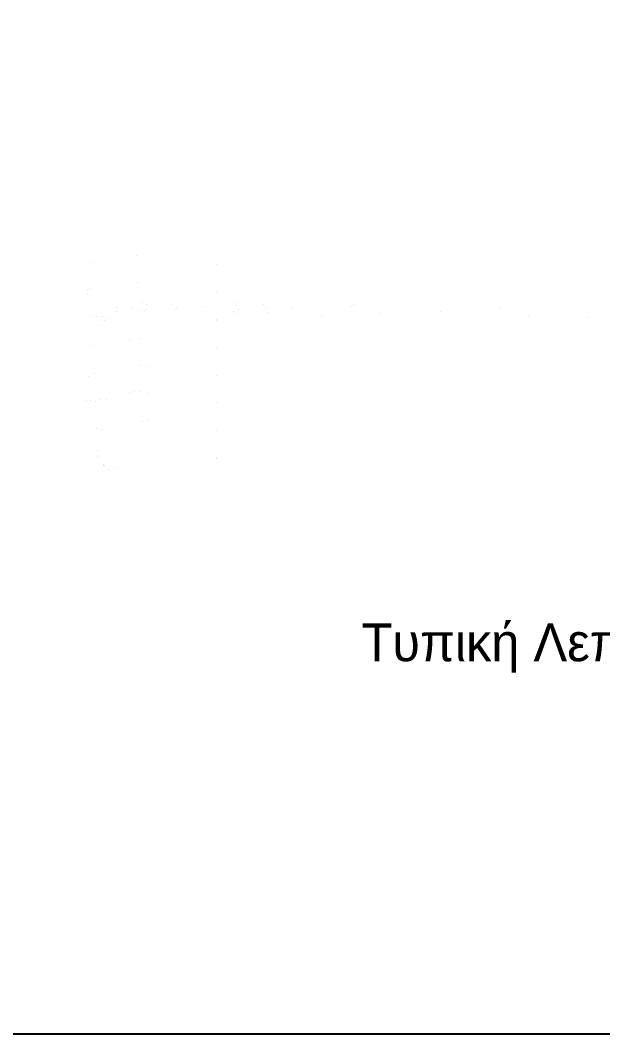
# Model space of a CAD drawing. Header units: millimetres. Extents: x -2171 to 1563, y -1758 to -1505.
# Drawn here: x 1264.14 to 1269.06, y -1605.38 to -1596.81 of the extents above; entities that cross this region are included whole.
import ezdxf

# ---------------------------------------------------------------- set-up
doc = ezdxf.new("R2010")
doc.units = ezdxf.units.MM
for name, color, linetype in [('-S-TOMES', 7, 'Continuous'), ('-S_SIDERA', 30, 'Continuous'), ('BLUE', 5, 'Continuous')]:
    doc.layers.add(name, color=color, linetype=linetype)
doc.layers.add('Tablet', color=7, linetype='Continuous', true_color=0x0180ff)
doc.styles.add('GR-SIMPL', font='GR-SIMPL.shx', dxfattribs={"width": 0.8})

msp = doc.modelspace()

# ---------------------------------------------------------------- linework, layer by layer
at = {"layer": '-S-TOMES'}
for points in [[(1264.6686, -1600.7783, 0.00005, 0.00005, 0), (1264.6686, -1598.645, 0.00005, 0.00005, 0)], [(1265.8353, -1599.1117, 0.00005, 0.00005, 0), (1265.8353, -1598.645, 0.00005, 0.00005, 0)], [(1271.1936, -1599.1117, 0.00005, 0.00005, 0), (1265.8353, -1599.1117, 0.00005, 0.00005, 0)], [(1270.0269, -1600.7783, 0.00005, 0.00005, 0), (1264.6686, -1600.7783, 0.00005, 0.00005, 0)]]:
    msp.add_lwpolyline(points, format="xyseb", dxfattribs=at)
at = {"layer": '-S_SIDERA'}
for points in [[(1264.7186, -1600.695, 0.00005, 0.00005, 0), (1264.7186, -1596.8117, 0.00005, 0.00005, 0)], [(1264.7186, -1596.8117, 0.00005, 0.00005, 0), (1264.7519, -1596.8117, 0.00005, 0.00005, 0), (1264.7519, -1600.695, 0.00005, 0.00005, 0)], [(1266.3353, -1598.645, 0.00005, 0.00005, 0), (1264.3519, -1598.645, 0.00005, 0.00005, 0)], [(1265.4369, -1598.82, 0.00005, 0.00005, 0), (1265.0769, -1598.82, 0.00005, 0.00005, 0), (1265.074, -1598.8197, 0.00005, 0.00005, 0), (1265.0712, -1598.819, 0.00005, 0.00005, 0), (1265.0686, -1598.8178, 0.00005, 0.00005, 0), (1265.0662, -1598.8161, 0.00005, 0.00005, 0), (1265.0642, -1598.814, 0.00005, 0.00005, 0), (1265.0625, -1598.8117, 0.00005, 0.00005, 0), (1265.0613, -1598.809, 0.00005, 0.00005, 0), (1265.0605, -1598.8062, 0.00005, 0.00005, 0), (1265.0603, -1598.8033, 0.00005, 0.00005, 0), (1265.0603, -1598.795, 0.00005, 0.00005, 0), (1265.0605, -1598.7921, 0.00005, 0.00005, 0), (1265.0613, -1598.7893, 0.00005, 0.00005, 0), (1265.0625, -1598.7867, 0.00005, 0.00005, 0), (1265.0642, -1598.7843, 0.00005, 0.00005, 0), (1265.0662, -1598.7822, 0.00005, 0.00005, 0), (1265.0686, -1598.7806, 0.00005, 0.00005, 0), (1265.0712, -1598.7793, 0.00005, 0.00005, 0), (1265.074, -1598.7786, 0.00005, 0.00005, 0), (1265.0769, -1598.7783, 0.00005, 0.00005, 0), (1265.2269, -1598.7867, 0.00005, 0.00005, 0), (1265.2269, -1598.8033, 0.00005, 0.00005, 0), (1265.0919, -1598.795, 0.00005, 0.00005, 0)], [(1265.7953, -1598.8867, 0.00005, 0.00005, 0), (1264.7186, -1598.8867, 0.00005, 0.00005, 0), (1264.7157, -1598.8864, 0.00005, 0.00005, 0), (1264.7129, -1598.8857, 0.00005, 0.00005, 0), (1264.7103, -1598.8844, 0.00005, 0.00005, 0), (1264.7079, -1598.8828, 0.00005, 0.00005, 0), (1264.7058, -1598.8807, 0.00005, 0.00005, 0), (1264.7042, -1598.8783, 0.00005, 0.00005, 0), (1264.7029, -1598.8757, 0.00005, 0.00005, 0), (1264.7022, -1598.8729, 0.00005, 0.00005, 0), (1264.7019, -1598.87, 0.00005, 0.00005, 0), (1264.7019, -1598.8617, 0.00005, 0.00005, 0), (1264.7022, -1598.8588, 0.00005, 0.00005, 0), (1264.7029, -1598.856, 0.00005, 0.00005, 0), (1264.7042, -1598.8533, 0.00005, 0.00005, 0), (1264.7058, -1598.8509, 0.00005, 0.00005, 0), (1264.7079, -1598.8489, 0.00005, 0.00005, 0), (1264.7103, -1598.8472, 0.00005, 0.00005, 0), (1264.7129, -1598.846, 0.00005, 0.00005, 0), (1264.7157, -1598.8452, 0.00005, 0.00005, 0), (1264.7186, -1598.845, 0.00005, 0.00005, 0), (1264.8686, -1598.8533, 0.00005, 0.00005, 0), (1264.8686, -1598.87, 0.00005, 0.00005, 0), (1264.7336, -1598.8617, 0.00005, 0.00005, 0)], [(1264.7169, -1598.87, 0.00005, 0.00005, 0), (1265.7953, -1598.87, 0.00005, 0.00005, 0)], [(1265.0753, -1598.8033, 0.00005, 0.00005, 0), (1265.4369, -1598.8033, 0.00005, 0.00005, 0)], [(1265.4436, -1598.81, 0.00005, 0.00005, 0), (1265.4436, -1598.8133, 0.00005, 0.00005, 0)], [(1265.4369, -1599.0533, 0.00005, 0.00005, 0), (1265.0769, -1599.0533, 0.00005, 0.00005, 0), (1265.074, -1599.0531, 0.00005, 0.00005, 0), (1265.0712, -1599.0523, 0.00005, 0.00005, 0), (1265.0686, -1599.0511, 0.00005, 0.00005, 0), (1265.0662, -1599.0494, 0.00005, 0.00005, 0), (1265.0642, -1599.0474, 0.00005, 0.00005, 0), (1265.0625, -1599.045, 0.00005, 0.00005, 0), (1265.0613, -1599.0424, 0.00005, 0.00005, 0), (1265.0605, -1599.0396, 0.00005, 0.00005, 0), (1265.0603, -1599.0367, 0.00005, 0.00005, 0), (1265.0603, -1599.0283, 0.00005, 0.00005, 0), (1265.0605, -1599.0254, 0.00005, 0.00005, 0), (1265.0613, -1599.0226, 0.00005, 0.00005, 0), (1265.0625, -1599.02, 0.00005, 0.00005, 0), (1265.0642, -1599.0176, 0.00005, 0.00005, 0), (1265.0662, -1599.0156, 0.00005, 0.00005, 0), (1265.0686, -1599.0139, 0.00005, 0.00005, 0), (1265.0712, -1599.0127, 0.00005, 0.00005, 0), (1265.074, -1599.0119, 0.00005, 0.00005, 0), (1265.0769, -1599.0117, 0.00005, 0.00005, 0), (1265.2269, -1599.02, 0.00005, 0.00005, 0), (1265.2269, -1599.0367, 0.00005, 0.00005, 0), (1265.0919, -1599.0283, 0.00005, 0.00005, 0)], [(1265.0753, -1599.0367, 0.00005, 0.00005, 0), (1265.4369, -1599.0367, 0.00005, 0.00005, 0)], [(1265.4436, -1599.0433, 0.00005, 0.00005, 0), (1265.4436, -1599.0467, 0.00005, 0.00005, 0)], [(1265.7953, -1599.12, 0.00005, 0.00005, 0), (1264.7186, -1599.12, 0.00005, 0.00005, 0), (1264.7157, -1599.1197, 0.00005, 0.00005, 0), (1264.7129, -1599.119, 0.00005, 0.00005, 0), (1264.7103, -1599.1178, 0.00005, 0.00005, 0), (1264.7079, -1599.1161, 0.00005, 0.00005, 0), (1264.7058, -1599.114, 0.00005, 0.00005, 0), (1264.7042, -1599.1117, 0.00005, 0.00005, 0), (1264.7029, -1599.109, 0.00005, 0.00005, 0), (1264.7022, -1599.1062, 0.00005, 0.00005, 0), (1264.7019, -1599.1033, 0.00005, 0.00005, 0), (1264.7019, -1599.095, 0.00005, 0.00005, 0), (1264.7022, -1599.0921, 0.00005, 0.00005, 0), (1264.7029, -1599.0893, 0.00005, 0.00005, 0), (1264.7042, -1599.0867, 0.00005, 0.00005, 0), (1264.7058, -1599.0843, 0.00005, 0.00005, 0), (1264.7079, -1599.0822, 0.00005, 0.00005, 0), (1264.7103, -1599.0806, 0.00005, 0.00005, 0), (1264.7129, -1599.0793, 0.00005, 0.00005, 0), (1264.7157, -1599.0786, 0.00005, 0.00005, 0), (1264.7186, -1599.0783, 0.00005, 0.00005, 0), (1264.8686, -1599.0867, 0.00005, 0.00005, 0), (1264.8686, -1599.1033, 0.00005, 0.00005, 0), (1264.7336, -1599.095, 0.00005, 0.00005, 0)], [(1264.7169, -1599.1033, 0.00005, 0.00005, 0), (1265.7953, -1599.1033, 0.00005, 0.00005, 0)], [(1265.1686, -1600.6883, 0.00005, 0.00005, 0), (1265.1686, -1599.2117, 0.00005, 0.00005, 0), (1265.1689, -1599.2088, 0.00005, 0.00005, 0), (1265.1696, -1599.206, 0.00005, 0.00005, 0), (1265.1708, -1599.2033, 0.00005, 0.00005, 0), (1265.1725, -1599.2009, 0.00005, 0.00005, 0), (1265.1746, -1599.1989, 0.00005, 0.00005, 0), (1265.1769, -1599.1972, 0.00005, 0.00005, 0), (1265.1796, -1599.196, 0.00005, 0.00005, 0), (1265.1824, -1599.1952, 0.00005, 0.00005, 0), (1265.1853, -1599.195, 0.00005, 0.00005, 0), (1265.1936, -1599.195, 0.00005, 0.00005, 0), (1265.1965, -1599.1952, 0.00005, 0.00005, 0), (1265.1993, -1599.196, 0.00005, 0.00005, 0), (1265.2019, -1599.1972, 0.00005, 0.00005, 0), (1265.2043, -1599.1989, 0.00005, 0.00005, 0), (1265.2064, -1599.2009, 0.00005, 0.00005, 0), (1265.208, -1599.2033, 0.00005, 0.00005, 0), (1265.2093, -1599.206, 0.00005, 0.00005, 0), (1265.21, -1599.2088, 0.00005, 0.00005, 0), (1265.2103, -1599.2117, 0.00005, 0.00005, 0), (1265.2019, -1599.3283, 0.00005, 0.00005, 0), (1265.1853, -1599.3283, 0.00005, 0.00005, 0), (1265.1936, -1599.2267, 0.00005, 0.00005, 0)], [(1265.1853, -1599.21, 0.00005, 0.00005, 0), (1265.1853, -1600.6883, 0.00005, 0.00005, 0)], [(1265.4186, -1600.6883, 0.00005, 0.00005, 0), (1265.4186, -1599.2117, 0.00005, 0.00005, 0), (1265.4189, -1599.2088, 0.00005, 0.00005, 0), (1265.4196, -1599.206, 0.00005, 0.00005, 0), (1265.4208, -1599.2033, 0.00005, 0.00005, 0), (1265.4225, -1599.2009, 0.00005, 0.00005, 0), (1265.4246, -1599.1989, 0.00005, 0.00005, 0), (1265.4269, -1599.1972, 0.00005, 0.00005, 0), (1265.4296, -1599.196, 0.00005, 0.00005, 0), (1265.4324, -1599.1952, 0.00005, 0.00005, 0), (1265.4353, -1599.195, 0.00005, 0.00005, 0), (1265.4436, -1599.195, 0.00005, 0.00005, 0), (1265.4465, -1599.1952, 0.00005, 0.00005, 0), (1265.4493, -1599.196, 0.00005, 0.00005, 0), (1265.4519, -1599.1972, 0.00005, 0.00005, 0), (1265.4543, -1599.1989, 0.00005, 0.00005, 0), (1265.4564, -1599.2009, 0.00005, 0.00005, 0), (1265.458, -1599.2033, 0.00005, 0.00005, 0), (1265.4593, -1599.206, 0.00005, 0.00005, 0), (1265.46, -1599.2088, 0.00005, 0.00005, 0), (1265.4603, -1599.2117, 0.00005, 0.00005, 0), (1265.4519, -1599.3283, 0.00005, 0.00005, 0), (1265.4353, -1599.3283, 0.00005, 0.00005, 0), (1265.4436, -1599.2267, 0.00005, 0.00005, 0)], [(1265.4353, -1599.21, 0.00005, 0.00005, 0), (1265.4353, -1600.6883, 0.00005, 0.00005, 0)], [(1265.6686, -1600.6883, 0.00005, 0.00005, 0), (1265.6686, -1599.2117, 0.00005, 0.00005, 0), (1265.6689, -1599.2088, 0.00005, 0.00005, 0), (1265.6696, -1599.206, 0.00005, 0.00005, 0), (1265.6708, -1599.2033, 0.00005, 0.00005, 0), (1265.6725, -1599.2009, 0.00005, 0.00005, 0), (1265.6746, -1599.1989, 0.00005, 0.00005, 0), (1265.6769, -1599.1972, 0.00005, 0.00005, 0), (1265.6796, -1599.196, 0.00005, 0.00005, 0), (1265.6824, -1599.1952, 0.00005, 0.00005, 0), (1265.6853, -1599.195, 0.00005, 0.00005, 0), (1265.6936, -1599.195, 0.00005, 0.00005, 0), (1265.6965, -1599.1952, 0.00005, 0.00005, 0), (1265.6993, -1599.196, 0.00005, 0.00005, 0), (1265.7019, -1599.1972, 0.00005, 0.00005, 0), (1265.7043, -1599.1989, 0.00005, 0.00005, 0), (1265.7064, -1599.2009, 0.00005, 0.00005, 0), (1265.708, -1599.2033, 0.00005, 0.00005, 0), (1265.7093, -1599.206, 0.00005, 0.00005, 0), (1265.71, -1599.2088, 0.00005, 0.00005, 0), (1265.7103, -1599.2117, 0.00005, 0.00005, 0), (1265.7019, -1599.3283, 0.00005, 0.00005, 0), (1265.6853, -1599.3283, 0.00005, 0.00005, 0), (1265.6936, -1599.2267, 0.00005, 0.00005, 0)], [(1265.6853, -1599.21, 0.00005, 0.00005, 0), (1265.6853, -1600.6883, 0.00005, 0.00005, 0)], [(1265.9186, -1600.6883, 0.00005, 0.00005, 0), (1265.9186, -1599.2117, 0.00005, 0.00005, 0), (1265.9189, -1599.2088, 0.00005, 0.00005, 0), (1265.9196, -1599.206, 0.00005, 0.00005, 0), (1265.9208, -1599.2033, 0.00005, 0.00005, 0), (1265.9225, -1599.2009, 0.00005, 0.00005, 0), (1265.9246, -1599.1989, 0.00005, 0.00005, 0), (1265.9269, -1599.1972, 0.00005, 0.00005, 0), (1265.9296, -1599.196, 0.00005, 0.00005, 0), (1265.9324, -1599.1952, 0.00005, 0.00005, 0), (1265.9353, -1599.195, 0.00005, 0.00005, 0), (1265.9436, -1599.195, 0.00005, 0.00005, 0), (1265.9465, -1599.1952, 0.00005, 0.00005, 0), (1265.9493, -1599.196, 0.00005, 0.00005, 0), (1265.9519, -1599.1972, 0.00005, 0.00005, 0), (1265.9543, -1599.1989, 0.00005, 0.00005, 0), (1265.9564, -1599.2009, 0.00005, 0.00005, 0), (1265.958, -1599.2033, 0.00005, 0.00005, 0), (1265.9593, -1599.206, 0.00005, 0.00005, 0), (1265.96, -1599.2088, 0.00005, 0.00005, 0), (1265.9603, -1599.2117, 0.00005, 0.00005, 0), (1265.9519, -1599.3283, 0.00005, 0.00005, 0), (1265.9353, -1599.3283, 0.00005, 0.00005, 0), (1265.9436, -1599.2267, 0.00005, 0.00005, 0)], [(1265.9353, -1599.21, 0.00005, 0.00005, 0), (1265.9353, -1600.6883, 0.00005, 0.00005, 0)], [(1265.9436, -1600.6883, 0.00005, 0.00005, 0), (1265.9436, -1599.2117, 0.00005, 0.00005, 0), (1265.9439, -1599.2088, 0.00005, 0.00005, 0), (1265.9446, -1599.206, 0.00005, 0.00005, 0), (1265.9458, -1599.2033, 0.00005, 0.00005, 0), (1265.9475, -1599.2009, 0.00005, 0.00005, 0), (1265.9496, -1599.1989, 0.00005, 0.00005, 0), (1265.9519, -1599.1972, 0.00005, 0.00005, 0), (1265.9546, -1599.196, 0.00005, 0.00005, 0), (1265.9574, -1599.1952, 0.00005, 0.00005, 0), (1265.9603, -1599.195, 0.00005, 0.00005, 0), (1265.9686, -1599.195, 0.00005, 0.00005, 0), (1265.9715, -1599.1952, 0.00005, 0.00005, 0), (1265.9743, -1599.196, 0.00005, 0.00005, 0), (1265.9769, -1599.1972, 0.00005, 0.00005, 0), (1265.9793, -1599.1989, 0.00005, 0.00005, 0), (1265.9814, -1599.2009, 0.00005, 0.00005, 0), (1265.983, -1599.2033, 0.00005, 0.00005, 0), (1265.9843, -1599.206, 0.00005, 0.00005, 0), (1265.985, -1599.2088, 0.00005, 0.00005, 0), (1265.9853, -1599.2117, 0.00005, 0.00005, 0), (1265.9769, -1599.3283, 0.00005, 0.00005, 0), (1265.9603, -1599.3283, 0.00005, 0.00005, 0), (1265.9686, -1599.2267, 0.00005, 0.00005, 0)], [(1265.9603, -1599.21, 0.00005, 0.00005, 0), (1265.9603, -1600.6883, 0.00005, 0.00005, 0)], [(1266.1686, -1600.6883, 0.00005, 0.00005, 0), (1266.1686, -1599.2117, 0.00005, 0.00005, 0), (1266.1689, -1599.2088, 0.00005, 0.00005, 0), (1266.1696, -1599.206, 0.00005, 0.00005, 0), (1266.1708, -1599.2033, 0.00005, 0.00005, 0), (1266.1725, -1599.2009, 0.00005, 0.00005, 0), (1266.1746, -1599.1989, 0.00005, 0.00005, 0), (1266.1769, -1599.1972, 0.00005, 0.00005, 0), (1266.1796, -1599.196, 0.00005, 0.00005, 0), (1266.1824, -1599.1952, 0.00005, 0.00005, 0), (1266.1853, -1599.195, 0.00005, 0.00005, 0), (1266.1936, -1599.195, 0.00005, 0.00005, 0), (1266.1965, -1599.1952, 0.00005, 0.00005, 0), (1266.1993, -1599.196, 0.00005, 0.00005, 0), (1266.2019, -1599.1972, 0.00005, 0.00005, 0), (1266.2043, -1599.1989, 0.00005, 0.00005, 0), (1266.2064, -1599.2009, 0.00005, 0.00005, 0), (1266.208, -1599.2033, 0.00005, 0.00005, 0), (1266.2093, -1599.206, 0.00005, 0.00005, 0), (1266.21, -1599.2088, 0.00005, 0.00005, 0), (1266.2103, -1599.2117, 0.00005, 0.00005, 0), (1266.2019, -1599.3283, 0.00005, 0.00005, 0), (1266.1853, -1599.3283, 0.00005, 0.00005, 0), (1266.1936, -1599.2267, 0.00005, 0.00005, 0)], [(1266.1853, -1599.21, 0.00005, 0.00005, 0), (1266.1853, -1600.6883, 0.00005, 0.00005, 0)], [(1266.1936, -1600.6883, 0.00005, 0.00005, 0), (1266.1936, -1599.2117, 0.00005, 0.00005, 0), (1266.1939, -1599.2088, 0.00005, 0.00005, 0), (1266.1946, -1599.206, 0.00005, 0.00005, 0), (1266.1958, -1599.2033, 0.00005, 0.00005, 0), (1266.1975, -1599.2009, 0.00005, 0.00005, 0), (1266.1996, -1599.1989, 0.00005, 0.00005, 0), (1266.2019, -1599.1972, 0.00005, 0.00005, 0), (1266.2046, -1599.196, 0.00005, 0.00005, 0), (1266.2074, -1599.1952, 0.00005, 0.00005, 0), (1266.2103, -1599.195, 0.00005, 0.00005, 0), (1266.2186, -1599.195, 0.00005, 0.00005, 0), (1266.2215, -1599.1952, 0.00005, 0.00005, 0), (1266.2243, -1599.196, 0.00005, 0.00005, 0), (1266.2269, -1599.1972, 0.00005, 0.00005, 0), (1266.2293, -1599.1989, 0.00005, 0.00005, 0), (1266.2314, -1599.2009, 0.00005, 0.00005, 0), (1266.233, -1599.2033, 0.00005, 0.00005, 0), (1266.2343, -1599.206, 0.00005, 0.00005, 0), (1266.235, -1599.2088, 0.00005, 0.00005, 0), (1266.2353, -1599.2117, 0.00005, 0.00005, 0), (1266.2269, -1599.3283, 0.00005, 0.00005, 0), (1266.2103, -1599.3283, 0.00005, 0.00005, 0), (1266.2186, -1599.2267, 0.00005, 0.00005, 0)], [(1266.2103, -1599.21, 0.00005, 0.00005, 0), (1266.2103, -1600.6883, 0.00005, 0.00005, 0)], [(1266.4186, -1600.6883, 0.00005, 0.00005, 0), (1266.4186, -1599.2117, 0.00005, 0.00005, 0), (1266.4189, -1599.2088, 0.00005, 0.00005, 0), (1266.4196, -1599.206, 0.00005, 0.00005, 0), (1266.4208, -1599.2033, 0.00005, 0.00005, 0), (1266.4225, -1599.2009, 0.00005, 0.00005, 0), (1266.4246, -1599.1989, 0.00005, 0.00005, 0), (1266.4269, -1599.1972, 0.00005, 0.00005, 0), (1266.4296, -1599.196, 0.00005, 0.00005, 0), (1266.4324, -1599.1952, 0.00005, 0.00005, 0), (1266.4353, -1599.195, 0.00005, 0.00005, 0), (1266.4436, -1599.195, 0.00005, 0.00005, 0), (1266.4465, -1599.1952, 0.00005, 0.00005, 0), (1266.4493, -1599.196, 0.00005, 0.00005, 0), (1266.4519, -1599.1972, 0.00005, 0.00005, 0), (1266.4543, -1599.1989, 0.00005, 0.00005, 0), (1266.4564, -1599.2009, 0.00005, 0.00005, 0), (1266.458, -1599.2033, 0.00005, 0.00005, 0), (1266.4593, -1599.206, 0.00005, 0.00005, 0), (1266.46, -1599.2088, 0.00005, 0.00005, 0), (1266.4603, -1599.2117, 0.00005, 0.00005, 0), (1266.4519, -1599.3283, 0.00005, 0.00005, 0), (1266.4353, -1599.3283, 0.00005, 0.00005, 0), (1266.4436, -1599.2267, 0.00005, 0.00005, 0)], [(1266.4353, -1599.21, 0.00005, 0.00005, 0), (1266.4353, -1600.6883, 0.00005, 0.00005, 0)], [(1266.6686, -1600.6883, 0.00005, 0.00005, 0), (1266.6686, -1599.2117, 0.00005, 0.00005, 0), (1266.6689, -1599.2088, 0.00005, 0.00005, 0), (1266.6696, -1599.206, 0.00005, 0.00005, 0), (1266.6708, -1599.2033, 0.00005, 0.00005, 0), (1266.6725, -1599.2009, 0.00005, 0.00005, 0), (1266.6746, -1599.1989, 0.00005, 0.00005, 0), (1266.6769, -1599.1972, 0.00005, 0.00005, 0), (1266.6796, -1599.196, 0.00005, 0.00005, 0), (1266.6824, -1599.1952, 0.00005, 0.00005, 0), (1266.6853, -1599.195, 0.00005, 0.00005, 0), (1266.6936, -1599.195, 0.00005, 0.00005, 0), (1266.6965, -1599.1952, 0.00005, 0.00005, 0), (1266.6993, -1599.196, 0.00005, 0.00005, 0), (1266.7019, -1599.1972, 0.00005, 0.00005, 0), (1266.7043, -1599.1989, 0.00005, 0.00005, 0), (1266.7064, -1599.2009, 0.00005, 0.00005, 0), (1266.708, -1599.2033, 0.00005, 0.00005, 0), (1266.7093, -1599.206, 0.00005, 0.00005, 0), (1266.71, -1599.2088, 0.00005, 0.00005, 0), (1266.7103, -1599.2117, 0.00005, 0.00005, 0), (1266.7019, -1599.3283, 0.00005, 0.00005, 0), (1266.6853, -1599.3283, 0.00005, 0.00005, 0), (1266.6936, -1599.2267, 0.00005, 0.00005, 0)], [(1266.6853, -1599.21, 0.00005, 0.00005, 0), (1266.6853, -1600.6883, 0.00005, 0.00005, 0)], [(1266.9186, -1600.6883, 0.00005, 0.00005, 0), (1266.9186, -1599.2117, 0.00005, 0.00005, 0), (1266.9189, -1599.2088, 0.00005, 0.00005, 0), (1266.9196, -1599.206, 0.00005, 0.00005, 0), (1266.9208, -1599.2033, 0.00005, 0.00005, 0), (1266.9225, -1599.2009, 0.00005, 0.00005, 0), (1266.9246, -1599.1989, 0.00005, 0.00005, 0), (1266.9269, -1599.1972, 0.00005, 0.00005, 0), (1266.9296, -1599.196, 0.00005, 0.00005, 0), (1266.9324, -1599.1952, 0.00005, 0.00005, 0), (1266.9353, -1599.195, 0.00005, 0.00005, 0), (1266.9436, -1599.195, 0.00005, 0.00005, 0), (1266.9465, -1599.1952, 0.00005, 0.00005, 0), (1266.9493, -1599.196, 0.00005, 0.00005, 0), (1266.9519, -1599.1972, 0.00005, 0.00005, 0), (1266.9543, -1599.1989, 0.00005, 0.00005, 0), (1266.9564, -1599.2009, 0.00005, 0.00005, 0), (1266.958, -1599.2033, 0.00005, 0.00005, 0), (1266.9593, -1599.206, 0.00005, 0.00005, 0), (1266.96, -1599.2088, 0.00005, 0.00005, 0), (1266.9603, -1599.2117, 0.00005, 0.00005, 0), (1266.9519, -1599.3283, 0.00005, 0.00005, 0), (1266.9353, -1599.3283, 0.00005, 0.00005, 0), (1266.9436, -1599.2267, 0.00005, 0.00005, 0)], [(1266.9353, -1599.21, 0.00005, 0.00005, 0), (1266.9353, -1600.6883, 0.00005, 0.00005, 0)], [(1267.1686, -1600.6883, 0.00005, 0.00005, 0), (1267.1686, -1599.2117, 0.00005, 0.00005, 0), (1267.1689, -1599.2088, 0.00005, 0.00005, 0), (1267.1696, -1599.206, 0.00005, 0.00005, 0), (1267.1708, -1599.2033, 0.00005, 0.00005, 0), (1267.1725, -1599.2009, 0.00005, 0.00005, 0), (1267.1746, -1599.1989, 0.00005, 0.00005, 0), (1267.1769, -1599.1972, 0.00005, 0.00005, 0), (1267.1796, -1599.196, 0.00005, 0.00005, 0), (1267.1824, -1599.1952, 0.00005, 0.00005, 0), (1267.1853, -1599.195, 0.00005, 0.00005, 0), (1267.1936, -1599.195, 0.00005, 0.00005, 0), (1267.1965, -1599.1952, 0.00005, 0.00005, 0), (1267.1993, -1599.196, 0.00005, 0.00005, 0), (1267.2019, -1599.1972, 0.00005, 0.00005, 0), (1267.2043, -1599.1989, 0.00005, 0.00005, 0), (1267.2064, -1599.2009, 0.00005, 0.00005, 0), (1267.208, -1599.2033, 0.00005, 0.00005, 0), (1267.2093, -1599.206, 0.00005, 0.00005, 0), (1267.21, -1599.2088, 0.00005, 0.00005, 0), (1267.2103, -1599.2117, 0.00005, 0.00005, 0), (1267.2019, -1599.3283, 0.00005, 0.00005, 0), (1267.1853, -1599.3283, 0.00005, 0.00005, 0), (1267.1936, -1599.2267, 0.00005, 0.00005, 0)], [(1267.1853, -1599.21, 0.00005, 0.00005, 0), (1267.1853, -1600.6883, 0.00005, 0.00005, 0)], [(1267.4186, -1600.6883, 0.00005, 0.00005, 0), (1267.4186, -1599.2117, 0.00005, 0.00005, 0), (1267.4189, -1599.2088, 0.00005, 0.00005, 0), (1267.4196, -1599.206, 0.00005, 0.00005, 0), (1267.4208, -1599.2033, 0.00005, 0.00005, 0), (1267.4225, -1599.2009, 0.00005, 0.00005, 0), (1267.4246, -1599.1989, 0.00005, 0.00005, 0), (1267.4269, -1599.1972, 0.00005, 0.00005, 0), (1267.4296, -1599.196, 0.00005, 0.00005, 0), (1267.4324, -1599.1952, 0.00005, 0.00005, 0), (1267.4353, -1599.195, 0.00005, 0.00005, 0), (1267.4436, -1599.195, 0.00005, 0.00005, 0), (1267.4465, -1599.1952, 0.00005, 0.00005, 0), (1267.4493, -1599.196, 0.00005, 0.00005, 0), (1267.4519, -1599.1972, 0.00005, 0.00005, 0), (1267.4543, -1599.1989, 0.00005, 0.00005, 0), (1267.4564, -1599.2009, 0.00005, 0.00005, 0), (1267.458, -1599.2033, 0.00005, 0.00005, 0), (1267.4593, -1599.206, 0.00005, 0.00005, 0), (1267.46, -1599.2088, 0.00005, 0.00005, 0), (1267.4603, -1599.2117, 0.00005, 0.00005, 0), (1267.4519, -1599.3283, 0.00005, 0.00005, 0), (1267.4353, -1599.3283, 0.00005, 0.00005, 0), (1267.4436, -1599.2267, 0.00005, 0.00005, 0)], [(1267.4353, -1599.21, 0.00005, 0.00005, 0), (1267.4353, -1600.6883, 0.00005, 0.00005, 0)], [(1267.6686, -1600.6883, 0.00005, 0.00005, 0), (1267.6686, -1599.2117, 0.00005, 0.00005, 0), (1267.6689, -1599.2088, 0.00005, 0.00005, 0), (1267.6696, -1599.206, 0.00005, 0.00005, 0), (1267.6708, -1599.2033, 0.00005, 0.00005, 0), (1267.6725, -1599.2009, 0.00005, 0.00005, 0), (1267.6746, -1599.1989, 0.00005, 0.00005, 0), (1267.6769, -1599.1972, 0.00005, 0.00005, 0), (1267.6796, -1599.196, 0.00005, 0.00005, 0), (1267.6824, -1599.1952, 0.00005, 0.00005, 0), (1267.6853, -1599.195, 0.00005, 0.00005, 0), (1267.6936, -1599.195, 0.00005, 0.00005, 0), (1267.6965, -1599.1952, 0.00005, 0.00005, 0), (1267.6993, -1599.196, 0.00005, 0.00005, 0), (1267.7019, -1599.1972, 0.00005, 0.00005, 0), (1267.7043, -1599.1989, 0.00005, 0.00005, 0), (1267.7064, -1599.2009, 0.00005, 0.00005, 0), (1267.708, -1599.2033, 0.00005, 0.00005, 0), (1267.7093, -1599.206, 0.00005, 0.00005, 0), (1267.71, -1599.2088, 0.00005, 0.00005, 0), (1267.7103, -1599.2117, 0.00005, 0.00005, 0), (1267.7019, -1599.3283, 0.00005, 0.00005, 0), (1267.6853, -1599.3283, 0.00005, 0.00005, 0), (1267.6936, -1599.2267, 0.00005, 0.00005, 0)], [(1267.6853, -1599.21, 0.00005, 0.00005, 0), (1267.6853, -1600.6883, 0.00005, 0.00005, 0)], [(1267.9186, -1600.6883, 0.00005, 0.00005, 0), (1267.9186, -1599.2117, 0.00005, 0.00005, 0), (1267.9189, -1599.2088, 0.00005, 0.00005, 0), (1267.9196, -1599.206, 0.00005, 0.00005, 0), (1267.9208, -1599.2033, 0.00005, 0.00005, 0), (1267.9225, -1599.2009, 0.00005, 0.00005, 0), (1267.9246, -1599.1989, 0.00005, 0.00005, 0), (1267.9269, -1599.1972, 0.00005, 0.00005, 0), (1267.9296, -1599.196, 0.00005, 0.00005, 0), (1267.9324, -1599.1952, 0.00005, 0.00005, 0), (1267.9353, -1599.195, 0.00005, 0.00005, 0), (1267.9436, -1599.195, 0.00005, 0.00005, 0), (1267.9465, -1599.1952, 0.00005, 0.00005, 0), (1267.9493, -1599.196, 0.00005, 0.00005, 0), (1267.9519, -1599.1972, 0.00005, 0.00005, 0), (1267.9543, -1599.1989, 0.00005, 0.00005, 0), (1267.9564, -1599.2009, 0.00005, 0.00005, 0), (1267.958, -1599.2033, 0.00005, 0.00005, 0), (1267.9593, -1599.206, 0.00005, 0.00005, 0), (1267.96, -1599.2088, 0.00005, 0.00005, 0), (1267.9603, -1599.2117, 0.00005, 0.00005, 0), (1267.9519, -1599.3283, 0.00005, 0.00005, 0), (1267.9353, -1599.3283, 0.00005, 0.00005, 0), (1267.9436, -1599.2267, 0.00005, 0.00005, 0)], [(1267.9353, -1599.21, 0.00005, 0.00005, 0), (1267.9353, -1600.6883, 0.00005, 0.00005, 0)], [(1268.1686, -1600.6883, 0.00005, 0.00005, 0), (1268.1686, -1599.2117, 0.00005, 0.00005, 0), (1268.1689, -1599.2088, 0.00005, 0.00005, 0), (1268.1696, -1599.206, 0.00005, 0.00005, 0), (1268.1708, -1599.2033, 0.00005, 0.00005, 0), (1268.1725, -1599.2009, 0.00005, 0.00005, 0), (1268.1746, -1599.1989, 0.00005, 0.00005, 0), (1268.1769, -1599.1972, 0.00005, 0.00005, 0), (1268.1796, -1599.196, 0.00005, 0.00005, 0), (1268.1824, -1599.1952, 0.00005, 0.00005, 0), (1268.1853, -1599.195, 0.00005, 0.00005, 0), (1268.1936, -1599.195, 0.00005, 0.00005, 0), (1268.1965, -1599.1952, 0.00005, 0.00005, 0), (1268.1993, -1599.196, 0.00005, 0.00005, 0), (1268.2019, -1599.1972, 0.00005, 0.00005, 0), (1268.2043, -1599.1989, 0.00005, 0.00005, 0), (1268.2064, -1599.2009, 0.00005, 0.00005, 0), (1268.208, -1599.2033, 0.00005, 0.00005, 0), (1268.2093, -1599.206, 0.00005, 0.00005, 0), (1268.21, -1599.2088, 0.00005, 0.00005, 0), (1268.2103, -1599.2117, 0.00005, 0.00005, 0), (1268.2019, -1599.3283, 0.00005, 0.00005, 0), (1268.1853, -1599.3283, 0.00005, 0.00005, 0), (1268.1936, -1599.2267, 0.00005, 0.00005, 0)], [(1268.1853, -1599.21, 0.00005, 0.00005, 0), (1268.1853, -1600.6883, 0.00005, 0.00005, 0)], [(1268.4186, -1600.6883, 0.00005, 0.00005, 0), (1268.4186, -1599.2117, 0.00005, 0.00005, 0), (1268.4189, -1599.2088, 0.00005, 0.00005, 0), (1268.4196, -1599.206, 0.00005, 0.00005, 0), (1268.4208, -1599.2033, 0.00005, 0.00005, 0), (1268.4225, -1599.2009, 0.00005, 0.00005, 0), (1268.4246, -1599.1989, 0.00005, 0.00005, 0), (1268.4269, -1599.1972, 0.00005, 0.00005, 0), (1268.4296, -1599.196, 0.00005, 0.00005, 0), (1268.4324, -1599.1952, 0.00005, 0.00005, 0), (1268.4353, -1599.195, 0.00005, 0.00005, 0), (1268.4436, -1599.195, 0.00005, 0.00005, 0), (1268.4465, -1599.1952, 0.00005, 0.00005, 0), (1268.4493, -1599.196, 0.00005, 0.00005, 0), (1268.4519, -1599.1972, 0.00005, 0.00005, 0), (1268.4543, -1599.1989, 0.00005, 0.00005, 0), (1268.4564, -1599.2009, 0.00005, 0.00005, 0), (1268.458, -1599.2033, 0.00005, 0.00005, 0), (1268.4593, -1599.206, 0.00005, 0.00005, 0), (1268.46, -1599.2088, 0.00005, 0.00005, 0), (1268.4603, -1599.2117, 0.00005, 0.00005, 0), (1268.4519, -1599.3283, 0.00005, 0.00005, 0), (1268.4353, -1599.3283, 0.00005, 0.00005, 0), (1268.4436, -1599.2267, 0.00005, 0.00005, 0)], [(1268.4353, -1599.21, 0.00005, 0.00005, 0), (1268.4353, -1600.6883, 0.00005, 0.00005, 0)], [(1268.6686, -1600.6883, 0.00005, 0.00005, 0), (1268.6686, -1599.2117, 0.00005, 0.00005, 0), (1268.6689, -1599.2088, 0.00005, 0.00005, 0), (1268.6696, -1599.206, 0.00005, 0.00005, 0), (1268.6708, -1599.2033, 0.00005, 0.00005, 0), (1268.6725, -1599.2009, 0.00005, 0.00005, 0), (1268.6746, -1599.1989, 0.00005, 0.00005, 0), (1268.6769, -1599.1972, 0.00005, 0.00005, 0), (1268.6796, -1599.196, 0.00005, 0.00005, 0), (1268.6824, -1599.1952, 0.00005, 0.00005, 0), (1268.6853, -1599.195, 0.00005, 0.00005, 0), (1268.6936, -1599.195, 0.00005, 0.00005, 0), (1268.6965, -1599.1952, 0.00005, 0.00005, 0), (1268.6993, -1599.196, 0.00005, 0.00005, 0), (1268.7019, -1599.1972, 0.00005, 0.00005, 0), (1268.7043, -1599.1989, 0.00005, 0.00005, 0), (1268.7064, -1599.2009, 0.00005, 0.00005, 0), (1268.708, -1599.2033, 0.00005, 0.00005, 0), (1268.7093, -1599.206, 0.00005, 0.00005, 0), (1268.71, -1599.2088, 0.00005, 0.00005, 0), (1268.7103, -1599.2117, 0.00005, 0.00005, 0), (1268.7019, -1599.3283, 0.00005, 0.00005, 0), (1268.6853, -1599.3283, 0.00005, 0.00005, 0), (1268.6936, -1599.2267, 0.00005, 0.00005, 0)], [(1268.6853, -1599.21, 0.00005, 0.00005, 0), (1268.6853, -1600.6883, 0.00005, 0.00005, 0)], [(1268.9186, -1600.6883, 0.00005, 0.00005, 0), (1268.9186, -1599.2117, 0.00005, 0.00005, 0), (1268.9189, -1599.2088, 0.00005, 0.00005, 0), (1268.9196, -1599.206, 0.00005, 0.00005, 0), (1268.9208, -1599.2033, 0.00005, 0.00005, 0), (1268.9225, -1599.2009, 0.00005, 0.00005, 0), (1268.9246, -1599.1989, 0.00005, 0.00005, 0), (1268.9269, -1599.1972, 0.00005, 0.00005, 0), (1268.9296, -1599.196, 0.00005, 0.00005, 0), (1268.9324, -1599.1952, 0.00005, 0.00005, 0), (1268.9353, -1599.195, 0.00005, 0.00005, 0), (1268.9436, -1599.195, 0.00005, 0.00005, 0), (1268.9465, -1599.1952, 0.00005, 0.00005, 0), (1268.9493, -1599.196, 0.00005, 0.00005, 0), (1268.9519, -1599.1972, 0.00005, 0.00005, 0), (1268.9543, -1599.1989, 0.00005, 0.00005, 0), (1268.9564, -1599.2009, 0.00005, 0.00005, 0), (1268.958, -1599.2033, 0.00005, 0.00005, 0), (1268.9593, -1599.206, 0.00005, 0.00005, 0), (1268.96, -1599.2088, 0.00005, 0.00005, 0), (1268.9603, -1599.2117, 0.00005, 0.00005, 0), (1268.9519, -1599.3283, 0.00005, 0.00005, 0), (1268.9353, -1599.3283, 0.00005, 0.00005, 0), (1268.9436, -1599.2267, 0.00005, 0.00005, 0)], [(1268.9353, -1599.21, 0.00005, 0.00005, 0), (1268.9353, -1600.6883, 0.00005, 0.00005, 0)], [(1265.4369, -1599.2867, 0.00005, 0.00005, 0), (1265.0769, -1599.2867, 0.00005, 0.00005, 0), (1265.074, -1599.2864, 0.00005, 0.00005, 0), (1265.0712, -1599.2857, 0.00005, 0.00005, 0), (1265.0686, -1599.2844, 0.00005, 0.00005, 0), (1265.0662, -1599.2828, 0.00005, 0.00005, 0), (1265.0642, -1599.2807, 0.00005, 0.00005, 0), (1265.0625, -1599.2783, 0.00005, 0.00005, 0), (1265.0613, -1599.2757, 0.00005, 0.00005, 0), (1265.0605, -1599.2729, 0.00005, 0.00005, 0), (1265.0603, -1599.27, 0.00005, 0.00005, 0), (1265.0603, -1599.2617, 0.00005, 0.00005, 0), (1265.0605, -1599.2588, 0.00005, 0.00005, 0), (1265.0613, -1599.256, 0.00005, 0.00005, 0), (1265.0625, -1599.2533, 0.00005, 0.00005, 0), (1265.0642, -1599.2509, 0.00005, 0.00005, 0), (1265.0662, -1599.2489, 0.00005, 0.00005, 0), (1265.0686, -1599.2472, 0.00005, 0.00005, 0), (1265.0712, -1599.246, 0.00005, 0.00005, 0), (1265.074, -1599.2452, 0.00005, 0.00005, 0), (1265.0769, -1599.245, 0.00005, 0.00005, 0), (1265.2269, -1599.2533, 0.00005, 0.00005, 0), (1265.2269, -1599.27, 0.00005, 0.00005, 0), (1265.0919, -1599.2617, 0.00005, 0.00005, 0)], [(1265.0753, -1599.27, 0.00005, 0.00005, 0), (1265.4369, -1599.27, 0.00005, 0.00005, 0)], [(1265.4436, -1599.2767, 0.00005, 0.00005, 0), (1265.4436, -1599.28, 0.00005, 0.00005, 0)], [(1265.7953, -1599.3533, 0.00005, 0.00005, 0), (1264.7186, -1599.3533, 0.00005, 0.00005, 0), (1264.7157, -1599.3531, 0.00005, 0.00005, 0), (1264.7129, -1599.3523, 0.00005, 0.00005, 0), (1264.7103, -1599.3511, 0.00005, 0.00005, 0), (1264.7079, -1599.3494, 0.00005, 0.00005, 0), (1264.7058, -1599.3474, 0.00005, 0.00005, 0), (1264.7042, -1599.345, 0.00005, 0.00005, 0), (1264.7029, -1599.3424, 0.00005, 0.00005, 0), (1264.7022, -1599.3396, 0.00005, 0.00005, 0), (1264.7019, -1599.3367, 0.00005, 0.00005, 0), (1264.7019, -1599.3283, 0.00005, 0.00005, 0), (1264.7022, -1599.3254, 0.00005, 0.00005, 0), (1264.7029, -1599.3226, 0.00005, 0.00005, 0), (1264.7042, -1599.32, 0.00005, 0.00005, 0), (1264.7058, -1599.3176, 0.00005, 0.00005, 0), (1264.7079, -1599.3156, 0.00005, 0.00005, 0), (1264.7103, -1599.3139, 0.00005, 0.00005, 0), (1264.7129, -1599.3127, 0.00005, 0.00005, 0), (1264.7157, -1599.3119, 0.00005, 0.00005, 0), (1264.7186, -1599.3117, 0.00005, 0.00005, 0), (1264.8686, -1599.32, 0.00005, 0.00005, 0), (1264.8686, -1599.3367, 0.00005, 0.00005, 0), (1264.7336, -1599.3283, 0.00005, 0.00005, 0)], [(1264.7169, -1599.3367, 0.00005, 0.00005, 0), (1265.7953, -1599.3367, 0.00005, 0.00005, 0)], [(1265.7953, -1599.5867, 0.00005, 0.00005, 0), (1264.7186, -1599.5867, 0.00005, 0.00005, 0), (1264.7157, -1599.5864, 0.00005, 0.00005, 0), (1264.7129, -1599.5857, 0.00005, 0.00005, 0), (1264.7103, -1599.5844, 0.00005, 0.00005, 0), (1264.7079, -1599.5828, 0.00005, 0.00005, 0), (1264.7058, -1599.5807, 0.00005, 0.00005, 0), (1264.7042, -1599.5783, 0.00005, 0.00005, 0), (1264.7029, -1599.5757, 0.00005, 0.00005, 0), (1264.7022, -1599.5729, 0.00005, 0.00005, 0), (1264.7019, -1599.57, 0.00005, 0.00005, 0), (1264.7019, -1599.5617, 0.00005, 0.00005, 0), (1264.7022, -1599.5588, 0.00005, 0.00005, 0), (1264.7029, -1599.556, 0.00005, 0.00005, 0), (1264.7042, -1599.5533, 0.00005, 0.00005, 0), (1264.7058, -1599.5509, 0.00005, 0.00005, 0), (1264.7079, -1599.5489, 0.00005, 0.00005, 0), (1264.7103, -1599.5472, 0.00005, 0.00005, 0), (1264.7129, -1599.546, 0.00005, 0.00005, 0), (1264.7157, -1599.5452, 0.00005, 0.00005, 0), (1264.7186, -1599.545, 0.00005, 0.00005, 0), (1264.8686, -1599.5533, 0.00005, 0.00005, 0), (1264.8686, -1599.57, 0.00005, 0.00005, 0), (1264.7336, -1599.5617, 0.00005, 0.00005, 0)], [(1265.4369, -1599.52, 0.00005, 0.00005, 0), (1265.0769, -1599.52, 0.00005, 0.00005, 0), (1265.074, -1599.5197, 0.00005, 0.00005, 0), (1265.0712, -1599.519, 0.00005, 0.00005, 0), (1265.0686, -1599.5178, 0.00005, 0.00005, 0), (1265.0662, -1599.5161, 0.00005, 0.00005, 0), (1265.0642, -1599.514, 0.00005, 0.00005, 0), (1265.0625, -1599.5117, 0.00005, 0.00005, 0), (1265.0613, -1599.509, 0.00005, 0.00005, 0), (1265.0605, -1599.5062, 0.00005, 0.00005, 0), (1265.0603, -1599.5033, 0.00005, 0.00005, 0), (1265.0603, -1599.495, 0.00005, 0.00005, 0), (1265.0605, -1599.4921, 0.00005, 0.00005, 0), (1265.0613, -1599.4893, 0.00005, 0.00005, 0), (1265.0625, -1599.4867, 0.00005, 0.00005, 0), (1265.0642, -1599.4843, 0.00005, 0.00005, 0), (1265.0662, -1599.4822, 0.00005, 0.00005, 0), (1265.0686, -1599.4806, 0.00005, 0.00005, 0), (1265.0712, -1599.4793, 0.00005, 0.00005, 0), (1265.074, -1599.4786, 0.00005, 0.00005, 0), (1265.0769, -1599.4783, 0.00005, 0.00005, 0), (1265.2269, -1599.4867, 0.00005, 0.00005, 0), (1265.2269, -1599.5033, 0.00005, 0.00005, 0), (1265.0919, -1599.495, 0.00005, 0.00005, 0)], [(1265.0753, -1599.5033, 0.00005, 0.00005, 0), (1265.4369, -1599.5033, 0.00005, 0.00005, 0)], [(1265.4436, -1599.51, 0.00005, 0.00005, 0), (1265.4436, -1599.5133, 0.00005, 0.00005, 0)], [(1264.7169, -1599.57, 0.00005, 0.00005, 0), (1265.7953, -1599.57, 0.00005, 0.00005, 0)], [(1265.4369, -1599.7533, 0.00005, 0.00005, 0), (1265.0769, -1599.7533, 0.00005, 0.00005, 0), (1265.074, -1599.7531, 0.00005, 0.00005, 0), (1265.0712, -1599.7523, 0.00005, 0.00005, 0), (1265.0686, -1599.7511, 0.00005, 0.00005, 0), (1265.0662, -1599.7494, 0.00005, 0.00005, 0), (1265.0642, -1599.7474, 0.00005, 0.00005, 0), (1265.0625, -1599.745, 0.00005, 0.00005, 0), (1265.0613, -1599.7424, 0.00005, 0.00005, 0), (1265.0605, -1599.7396, 0.00005, 0.00005, 0), (1265.0603, -1599.7367, 0.00005, 0.00005, 0), (1265.0603, -1599.7283, 0.00005, 0.00005, 0), (1265.0605, -1599.7254, 0.00005, 0.00005, 0), (1265.0613, -1599.7226, 0.00005, 0.00005, 0), (1265.0625, -1599.72, 0.00005, 0.00005, 0), (1265.0642, -1599.7176, 0.00005, 0.00005, 0), (1265.0662, -1599.7156, 0.00005, 0.00005, 0), (1265.0686, -1599.7139, 0.00005, 0.00005, 0), (1265.0712, -1599.7127, 0.00005, 0.00005, 0), (1265.074, -1599.7119, 0.00005, 0.00005, 0), (1265.0769, -1599.7117, 0.00005, 0.00005, 0), (1265.2269, -1599.72, 0.00005, 0.00005, 0), (1265.2269, -1599.7367, 0.00005, 0.00005, 0), (1265.0919, -1599.7283, 0.00005, 0.00005, 0)], [(1265.7953, -1599.82, 0.00005, 0.00005, 0), (1264.7186, -1599.82, 0.00005, 0.00005, 0), (1264.7157, -1599.8197, 0.00005, 0.00005, 0), (1264.7129, -1599.819, 0.00005, 0.00005, 0), (1264.7103, -1599.8178, 0.00005, 0.00005, 0), (1264.7079, -1599.8161, 0.00005, 0.00005, 0), (1264.7058, -1599.814, 0.00005, 0.00005, 0), (1264.7042, -1599.8117, 0.00005, 0.00005, 0), (1264.7029, -1599.809, 0.00005, 0.00005, 0), (1264.7022, -1599.8062, 0.00005, 0.00005, 0), (1264.7019, -1599.8033, 0.00005, 0.00005, 0), (1264.7019, -1599.795, 0.00005, 0.00005, 0), (1264.7022, -1599.7921, 0.00005, 0.00005, 0), (1264.7029, -1599.7893, 0.00005, 0.00005, 0), (1264.7042, -1599.7867, 0.00005, 0.00005, 0), (1264.7058, -1599.7843, 0.00005, 0.00005, 0), (1264.7079, -1599.7822, 0.00005, 0.00005, 0), (1264.7103, -1599.7806, 0.00005, 0.00005, 0), (1264.7129, -1599.7793, 0.00005, 0.00005, 0), (1264.7157, -1599.7786, 0.00005, 0.00005, 0), (1264.7186, -1599.7783, 0.00005, 0.00005, 0), (1264.8686, -1599.7867, 0.00005, 0.00005, 0), (1264.8686, -1599.8033, 0.00005, 0.00005, 0), (1264.7336, -1599.795, 0.00005, 0.00005, 0)], [(1264.7169, -1599.8033, 0.00005, 0.00005, 0), (1265.7953, -1599.8033, 0.00005, 0.00005, 0)], [(1265.0753, -1599.7367, 0.00005, 0.00005, 0), (1265.4369, -1599.7367, 0.00005, 0.00005, 0)], [(1265.4436, -1599.7433, 0.00005, 0.00005, 0), (1265.4436, -1599.7467, 0.00005, 0.00005, 0)], [(1265.4369, -1599.9867, 0.00005, 0.00005, 0), (1265.0769, -1599.9867, 0.00005, 0.00005, 0), (1265.074, -1599.9864, 0.00005, 0.00005, 0), (1265.0712, -1599.9857, 0.00005, 0.00005, 0), (1265.0686, -1599.9844, 0.00005, 0.00005, 0), (1265.0662, -1599.9828, 0.00005, 0.00005, 0), (1265.0642, -1599.9807, 0.00005, 0.00005, 0), (1265.0625, -1599.9783, 0.00005, 0.00005, 0), (1265.0613, -1599.9757, 0.00005, 0.00005, 0), (1265.0605, -1599.9729, 0.00005, 0.00005, 0), (1265.0603, -1599.97, 0.00005, 0.00005, 0), (1265.0603, -1599.9617, 0.00005, 0.00005, 0), (1265.0605, -1599.9588, 0.00005, 0.00005, 0), (1265.0613, -1599.956, 0.00005, 0.00005, 0), (1265.0625, -1599.9533, 0.00005, 0.00005, 0), (1265.0642, -1599.9509, 0.00005, 0.00005, 0), (1265.0662, -1599.9489, 0.00005, 0.00005, 0), (1265.0686, -1599.9472, 0.00005, 0.00005, 0), (1265.0712, -1599.946, 0.00005, 0.00005, 0), (1265.074, -1599.9452, 0.00005, 0.00005, 0), (1265.0769, -1599.945, 0.00005, 0.00005, 0), (1265.2269, -1599.9533, 0.00005, 0.00005, 0), (1265.2269, -1599.97, 0.00005, 0.00005, 0), (1265.0919, -1599.9617, 0.00005, 0.00005, 0)], [(1265.0753, -1599.97, 0.00005, 0.00005, 0), (1265.4369, -1599.97, 0.00005, 0.00005, 0)], [(1265.4436, -1599.9767, 0.00005, 0.00005, 0), (1265.4436, -1599.98, 0.00005, 0.00005, 0)], [(1265.7953, -1600.0533, 0.00005, 0.00005, 0), (1264.7186, -1600.0533, 0.00005, 0.00005, 0), (1264.7157, -1600.0531, 0.00005, 0.00005, 0), (1264.7129, -1600.0523, 0.00005, 0.00005, 0), (1264.7103, -1600.0511, 0.00005, 0.00005, 0), (1264.7079, -1600.0494, 0.00005, 0.00005, 0), (1264.7058, -1600.0474, 0.00005, 0.00005, 0), (1264.7042, -1600.045, 0.00005, 0.00005, 0), (1264.7029, -1600.0424, 0.00005, 0.00005, 0), (1264.7022, -1600.0396, 0.00005, 0.00005, 0), (1264.7019, -1600.0367, 0.00005, 0.00005, 0), (1264.7019, -1600.0283, 0.00005, 0.00005, 0), (1264.7022, -1600.0254, 0.00005, 0.00005, 0), (1264.7029, -1600.0226, 0.00005, 0.00005, 0), (1264.7042, -1600.02, 0.00005, 0.00005, 0), (1264.7058, -1600.0176, 0.00005, 0.00005, 0), (1264.7079, -1600.0156, 0.00005, 0.00005, 0), (1264.7103, -1600.0139, 0.00005, 0.00005, 0), (1264.7129, -1600.0127, 0.00005, 0.00005, 0), (1264.7157, -1600.0119, 0.00005, 0.00005, 0), (1264.7186, -1600.0117, 0.00005, 0.00005, 0), (1264.8686, -1600.02, 0.00005, 0.00005, 0), (1264.8686, -1600.0367, 0.00005, 0.00005, 0), (1264.7336, -1600.0283, 0.00005, 0.00005, 0)], [(1264.7169, -1600.0367, 0.00005, 0.00005, 0), (1265.7953, -1600.0367, 0.00005, 0.00005, 0)], [(1265.8019, -1600.0433, 0.00005, 0.00005, 0), (1265.8019, -1600.0467, 0.00005, 0.00005, 0)], [(1265.7953, -1600.2867, 0.00005, 0.00005, 0), (1264.7186, -1600.2867, 0.00005, 0.00005, 0), (1264.7157, -1600.2864, 0.00005, 0.00005, 0), (1264.7129, -1600.2857, 0.00005, 0.00005, 0), (1264.7103, -1600.2844, 0.00005, 0.00005, 0), (1264.7079, -1600.2828, 0.00005, 0.00005, 0), (1264.7058, -1600.2807, 0.00005, 0.00005, 0), (1264.7042, -1600.2783, 0.00005, 0.00005, 0), (1264.7029, -1600.2757, 0.00005, 0.00005, 0), (1264.7022, -1600.2729, 0.00005, 0.00005, 0), (1264.7019, -1600.27, 0.00005, 0.00005, 0), (1264.7019, -1600.2617, 0.00005, 0.00005, 0), (1264.7022, -1600.2588, 0.00005, 0.00005, 0), (1264.7029, -1600.256, 0.00005, 0.00005, 0), (1264.7042, -1600.2533, 0.00005, 0.00005, 0), (1264.7058, -1600.2509, 0.00005, 0.00005, 0), (1264.7079, -1600.2489, 0.00005, 0.00005, 0), (1264.7103, -1600.2472, 0.00005, 0.00005, 0), (1264.7129, -1600.246, 0.00005, 0.00005, 0), (1264.7157, -1600.2452, 0.00005, 0.00005, 0), (1264.7186, -1600.245, 0.00005, 0.00005, 0), (1264.8686, -1600.2533, 0.00005, 0.00005, 0), (1264.8686, -1600.27, 0.00005, 0.00005, 0), (1264.7336, -1600.2617, 0.00005, 0.00005, 0)], [(1265.4369, -1600.22, 0.00005, 0.00005, 0), (1265.0769, -1600.22, 0.00005, 0.00005, 0), (1265.074, -1600.2197, 0.00005, 0.00005, 0), (1265.0712, -1600.219, 0.00005, 0.00005, 0), (1265.0686, -1600.2178, 0.00005, 0.00005, 0), (1265.0662, -1600.2161, 0.00005, 0.00005, 0), (1265.0642, -1600.214, 0.00005, 0.00005, 0), (1265.0625, -1600.2117, 0.00005, 0.00005, 0), (1265.0613, -1600.209, 0.00005, 0.00005, 0), (1265.0605, -1600.2062, 0.00005, 0.00005, 0), (1265.0603, -1600.2033, 0.00005, 0.00005, 0), (1265.0603, -1600.195, 0.00005, 0.00005, 0), (1265.0605, -1600.1921, 0.00005, 0.00005, 0), (1265.0613, -1600.1893, 0.00005, 0.00005, 0), (1265.0625, -1600.1867, 0.00005, 0.00005, 0), (1265.0642, -1600.1843, 0.00005, 0.00005, 0), (1265.0662, -1600.1822, 0.00005, 0.00005, 0), (1265.0686, -1600.1806, 0.00005, 0.00005, 0), (1265.0712, -1600.1793, 0.00005, 0.00005, 0), (1265.074, -1600.1786, 0.00005, 0.00005, 0), (1265.0769, -1600.1783, 0.00005, 0.00005, 0), (1265.2269, -1600.1867, 0.00005, 0.00005, 0), (1265.2269, -1600.2033, 0.00005, 0.00005, 0), (1265.0919, -1600.195, 0.00005, 0.00005, 0)], [(1265.0753, -1600.2033, 0.00005, 0.00005, 0), (1265.4369, -1600.2033, 0.00005, 0.00005, 0)], [(1265.4436, -1600.21, 0.00005, 0.00005, 0), (1265.4436, -1600.2133, 0.00005, 0.00005, 0)], [(1264.7169, -1600.27, 0.00005, 0.00005, 0), (1265.7953, -1600.27, 0.00005, 0.00005, 0)], [(1265.4369, -1600.4533, 0.00005, 0.00005, 0), (1265.0769, -1600.4533, 0.00005, 0.00005, 0), (1265.074, -1600.4531, 0.00005, 0.00005, 0), (1265.0712, -1600.4523, 0.00005, 0.00005, 0), (1265.0686, -1600.4511, 0.00005, 0.00005, 0), (1265.0662, -1600.4494, 0.00005, 0.00005, 0), (1265.0642, -1600.4474, 0.00005, 0.00005, 0), (1265.0625, -1600.445, 0.00005, 0.00005, 0), (1265.0613, -1600.4424, 0.00005, 0.00005, 0), (1265.0605, -1600.4396, 0.00005, 0.00005, 0), (1265.0603, -1600.4367, 0.00005, 0.00005, 0), (1265.0603, -1600.4283, 0.00005, 0.00005, 0), (1265.0605, -1600.4254, 0.00005, 0.00005, 0), (1265.0613, -1600.4226, 0.00005, 0.00005, 0), (1265.0625, -1600.42, 0.00005, 0.00005, 0), (1265.0642, -1600.4176, 0.00005, 0.00005, 0), (1265.0662, -1600.4156, 0.00005, 0.00005, 0), (1265.0686, -1600.4139, 0.00005, 0.00005, 0), (1265.0712, -1600.4127, 0.00005, 0.00005, 0), (1265.074, -1600.4119, 0.00005, 0.00005, 0), (1265.0769, -1600.4117, 0.00005, 0.00005, 0), (1265.2269, -1600.42, 0.00005, 0.00005, 0), (1265.2269, -1600.4367, 0.00005, 0.00005, 0), (1265.0919, -1600.4283, 0.00005, 0.00005, 0)], [(1265.7953, -1600.52, 0.00005, 0.00005, 0), (1264.7186, -1600.52, 0.00005, 0.00005, 0), (1264.7157, -1600.5197, 0.00005, 0.00005, 0), (1264.7129, -1600.519, 0.00005, 0.00005, 0), (1264.7103, -1600.5178, 0.00005, 0.00005, 0), (1264.7079, -1600.5161, 0.00005, 0.00005, 0), (1264.7058, -1600.514, 0.00005, 0.00005, 0), (1264.7042, -1600.5117, 0.00005, 0.00005, 0), (1264.7029, -1600.509, 0.00005, 0.00005, 0), (1264.7022, -1600.5062, 0.00005, 0.00005, 0), (1264.7019, -1600.5033, 0.00005, 0.00005, 0), (1264.7019, -1600.495, 0.00005, 0.00005, 0), (1264.7022, -1600.4921, 0.00005, 0.00005, 0), (1264.7029, -1600.4893, 0.00005, 0.00005, 0), (1264.7042, -1600.4867, 0.00005, 0.00005, 0), (1264.7058, -1600.4843, 0.00005, 0.00005, 0), (1264.7079, -1600.4822, 0.00005, 0.00005, 0), (1264.7103, -1600.4806, 0.00005, 0.00005, 0), (1264.7129, -1600.4793, 0.00005, 0.00005, 0), (1264.7157, -1600.4786, 0.00005, 0.00005, 0), (1264.7186, -1600.4783, 0.00005, 0.00005, 0), (1264.8686, -1600.4867, 0.00005, 0.00005, 0), (1264.8686, -1600.5033, 0.00005, 0.00005, 0), (1264.7336, -1600.495, 0.00005, 0.00005, 0)], [(1264.7169, -1600.5033, 0.00005, 0.00005, 0), (1265.7953, -1600.5033, 0.00005, 0.00005, 0)], [(1265.0753, -1600.4367, 0.00005, 0.00005, 0), (1265.4369, -1600.4367, 0.00005, 0.00005, 0)], [(1265.4436, -1600.4433, 0.00005, 0.00005, 0), (1265.4436, -1600.4467, 0.00005, 0.00005, 0)]]:
    msp.add_lwpolyline(points, format="xyseb", dxfattribs=at)
for points in [[(1265.1103, -1596.8117, 0.00005, 0.00005, 0), (1265.1103, -1600.6617, 0.00005, 0.00005, 0), (1265.0853, -1600.6617, 0.00005, 0.00005, 0), (1265.0853, -1596.8117, 0.00005, 0.00005, 0)], [(1265.4353, -1596.8117, 0.00005, 0.00005, 0), (1265.4353, -1600.6617, 0.00005, 0.00005, 0), (1265.4103, -1600.6617, 0.00005, 0.00005, 0), (1265.4103, -1596.8117, 0.00005, 0.00005, 0)], [(1265.7853, -1596.8117, 0.00005, 0.00005, 0), (1265.7853, -1600.6617, 0.00005, 0.00005, 0), (1265.7519, -1600.6617, 0.00005, 0.00005, 0), (1265.7519, -1596.8117, 0.00005, 0.00005, 0)], [(1274.1936, -1599.2267, 0.00005, 0.00005, 0), (1265.0176, -1599.2267, 0.00005, 0.00005, 0), (1264.9777, -1599.2302, 0.00005, 0.00005, 0), (1264.939, -1599.2405, 0.00005, 0.00005, 0), (1264.9027, -1599.2575, 0.00005, 0.00005, 0), (1264.8698, -1599.2805, 0.00005, 0.00005, 0), (1264.8415, -1599.3088, 0.00005, 0.00005, 0), (1264.8185, -1599.3416, 0.00005, 0.00005, 0), (1264.8016, -1599.3779, 0.00005, 0.00005, 0), (1264.7912, -1599.4167, 0.00005, 0.00005, 0), (1264.7877, -1599.4566, 0.00005, 0.00005, 0), (1264.7877, -1599.852, 0.00005, 0.00005, 0), (1264.8227, -1599.852, 0.00005, 0.00005, 0), (1264.8227, -1599.4566, 0.00005, 0.00005, 0), (1264.8265, -1599.4186, 0.00005, 0.00005, 0), (1264.8376, -1599.382, 0.00005, 0.00005, 0), (1264.8556, -1599.3483, 0.00005, 0.00005, 0), (1264.8798, -1599.3187, 0.00005, 0.00005, 0), (1264.9093, -1599.2945, 0.00005, 0.00005, 0), (1264.943, -1599.2765, 0.00005, 0.00005, 0), (1264.9796, -1599.2654, 0.00005, 0.00005, 0), (1265.0176, -1599.2617, 0.00005, 0.00005, 0), (1274.1936, -1599.2617, 0.00005, 0.00005, 0)], [(1274.1936, -1600.6492, 0.00005, 0.00005, 0), (1265.0176, -1600.6492, 0.00005, 0.00005, 0), (1264.9777, -1600.6457, 0.00005, 0.00005, 0), (1264.939, -1600.6353, 0.00005, 0.00005, 0), (1264.9027, -1600.6184, 0.00005, 0.00005, 0), (1264.8698, -1600.5954, 0.00005, 0.00005, 0), (1264.8415, -1600.567, 0.00005, 0.00005, 0), (1264.8185, -1600.5342, 0.00005, 0.00005, 0), (1264.8016, -1600.4979, 0.00005, 0.00005, 0), (1264.7912, -1600.4592, 0.00005, 0.00005, 0), (1264.7877, -1600.4192, 0.00005, 0.00005, 0), (1264.7877, -1600.0238, 0.00005, 0.00005, 0), (1264.8227, -1600.0238, 0.00005, 0.00005, 0), (1264.8227, -1600.4192, 0.00005, 0.00005, 0), (1264.8265, -1600.4573, 0.00005, 0.00005, 0), (1264.8376, -1600.4938, 0.00005, 0.00005, 0), (1264.8556, -1600.5275, 0.00005, 0.00005, 0), (1264.8798, -1600.5571, 0.00005, 0.00005, 0), (1264.9093, -1600.5813, 0.00005, 0.00005, 0), (1264.943, -1600.5993, 0.00005, 0.00005, 0), (1264.9796, -1600.6104, 0.00005, 0.00005, 0), (1265.0176, -1600.6142, 0.00005, 0.00005, 0), (1274.1936, -1600.6142, 0.00005, 0.00005, 0)]]:
    msp.add_lwpolyline(points, format="xyseb", close=True, dxfattribs=at)
at = {"color": 3}
msp.add_line((1245.6454, -1605.3778), (1279.5756, -1605.3778), dxfattribs=at)
at = {"layer": 'Tablet', "color": 96}
for points in [[(1265.8019, -1598.8767, 0.00005, 0.00005, 0), (1265.8019, -1598.88, 0.00005, 0.00005, 0)], [(1265.8019, -1599.11, 0.00005, 0.00005, 0), (1265.8019, -1599.1133, 0.00005, 0.00005, 0)], [(1265.8019, -1599.3433, 0.00005, 0.00005, 0), (1265.8019, -1599.3467, 0.00005, 0.00005, 0)], [(1265.8019, -1599.5767, 0.00005, 0.00005, 0), (1265.8019, -1599.58, 0.00005, 0.00005, 0)], [(1265.8019, -1599.81, 0.00005, 0.00005, 0), (1265.8019, -1599.8133, 0.00005, 0.00005, 0)], [(1265.8019, -1600.2767, 0.00005, 0.00005, 0), (1265.8019, -1600.28, 0.00005, 0.00005, 0)], [(1265.8019, -1600.51, 0.00005, 0.00005, 0), (1265.8019, -1600.5133, 0.00005, 0.00005, 0)], [(1264.7519, -1600.695, 0.00005, 0.00005, 0), (1264.7186, -1600.695, 0.00005, 0.00005, 0)], [(1265.1786, -1600.695, 0.00005, 0.00005, 0), (1265.1753, -1600.695, 0.00005, 0.00005, 0)], [(1265.4286, -1600.695, 0.00005, 0.00005, 0), (1265.4253, -1600.695, 0.00005, 0.00005, 0)], [(1265.6786, -1600.695, 0.00005, 0.00005, 0), (1265.6753, -1600.695, 0.00005, 0.00005, 0)], [(1265.9286, -1600.695, 0.00005, 0.00005, 0), (1265.9253, -1600.695, 0.00005, 0.00005, 0)], [(1265.9536, -1600.695, 0.00005, 0.00005, 0), (1265.9503, -1600.695, 0.00005, 0.00005, 0)], [(1266.1786, -1600.695, 0.00005, 0.00005, 0), (1266.1753, -1600.695, 0.00005, 0.00005, 0)], [(1266.2036, -1600.695, 0.00005, 0.00005, 0), (1266.2003, -1600.695, 0.00005, 0.00005, 0)], [(1266.4286, -1600.695, 0.00005, 0.00005, 0), (1266.4253, -1600.695, 0.00005, 0.00005, 0)], [(1266.6786, -1600.695, 0.00005, 0.00005, 0), (1266.6753, -1600.695, 0.00005, 0.00005, 0)], [(1266.9286, -1600.695, 0.00005, 0.00005, 0), (1266.9253, -1600.695, 0.00005, 0.00005, 0)], [(1267.1786, -1600.695, 0.00005, 0.00005, 0), (1267.1753, -1600.695, 0.00005, 0.00005, 0)], [(1267.4286, -1600.695, 0.00005, 0.00005, 0), (1267.4253, -1600.695, 0.00005, 0.00005, 0)], [(1267.6786, -1600.695, 0.00005, 0.00005, 0), (1267.6753, -1600.695, 0.00005, 0.00005, 0)], [(1267.9286, -1600.695, 0.00005, 0.00005, 0), (1267.9253, -1600.695, 0.00005, 0.00005, 0)], [(1268.1786, -1600.695, 0.00005, 0.00005, 0), (1268.1753, -1600.695, 0.00005, 0.00005, 0)], [(1268.4286, -1600.695, 0.00005, 0.00005, 0), (1268.4253, -1600.695, 0.00005, 0.00005, 0)], [(1268.6786, -1600.695, 0.00005, 0.00005, 0), (1268.6753, -1600.695, 0.00005, 0.00005, 0)], [(1268.9286, -1600.695, 0.00005, 0.00005, 0), (1268.9253, -1600.695, 0.00005, 0.00005, 0)]]:
    msp.add_lwpolyline(points, format="xyseb", dxfattribs=at)

# ---------------------------------------------------------------- texts
at = {"layer": 'BLUE', "color": 3, "style": 'GR-SIMPL'}
msp.add_text('Τυπική Λεπτομέρεια Συνεχόμενων Θεμελιοδοκών', height=0.319421, dxfattribs=at).set_placement((1267.0249, -1602.2292))

doc.saveas('drawing.dxf')
